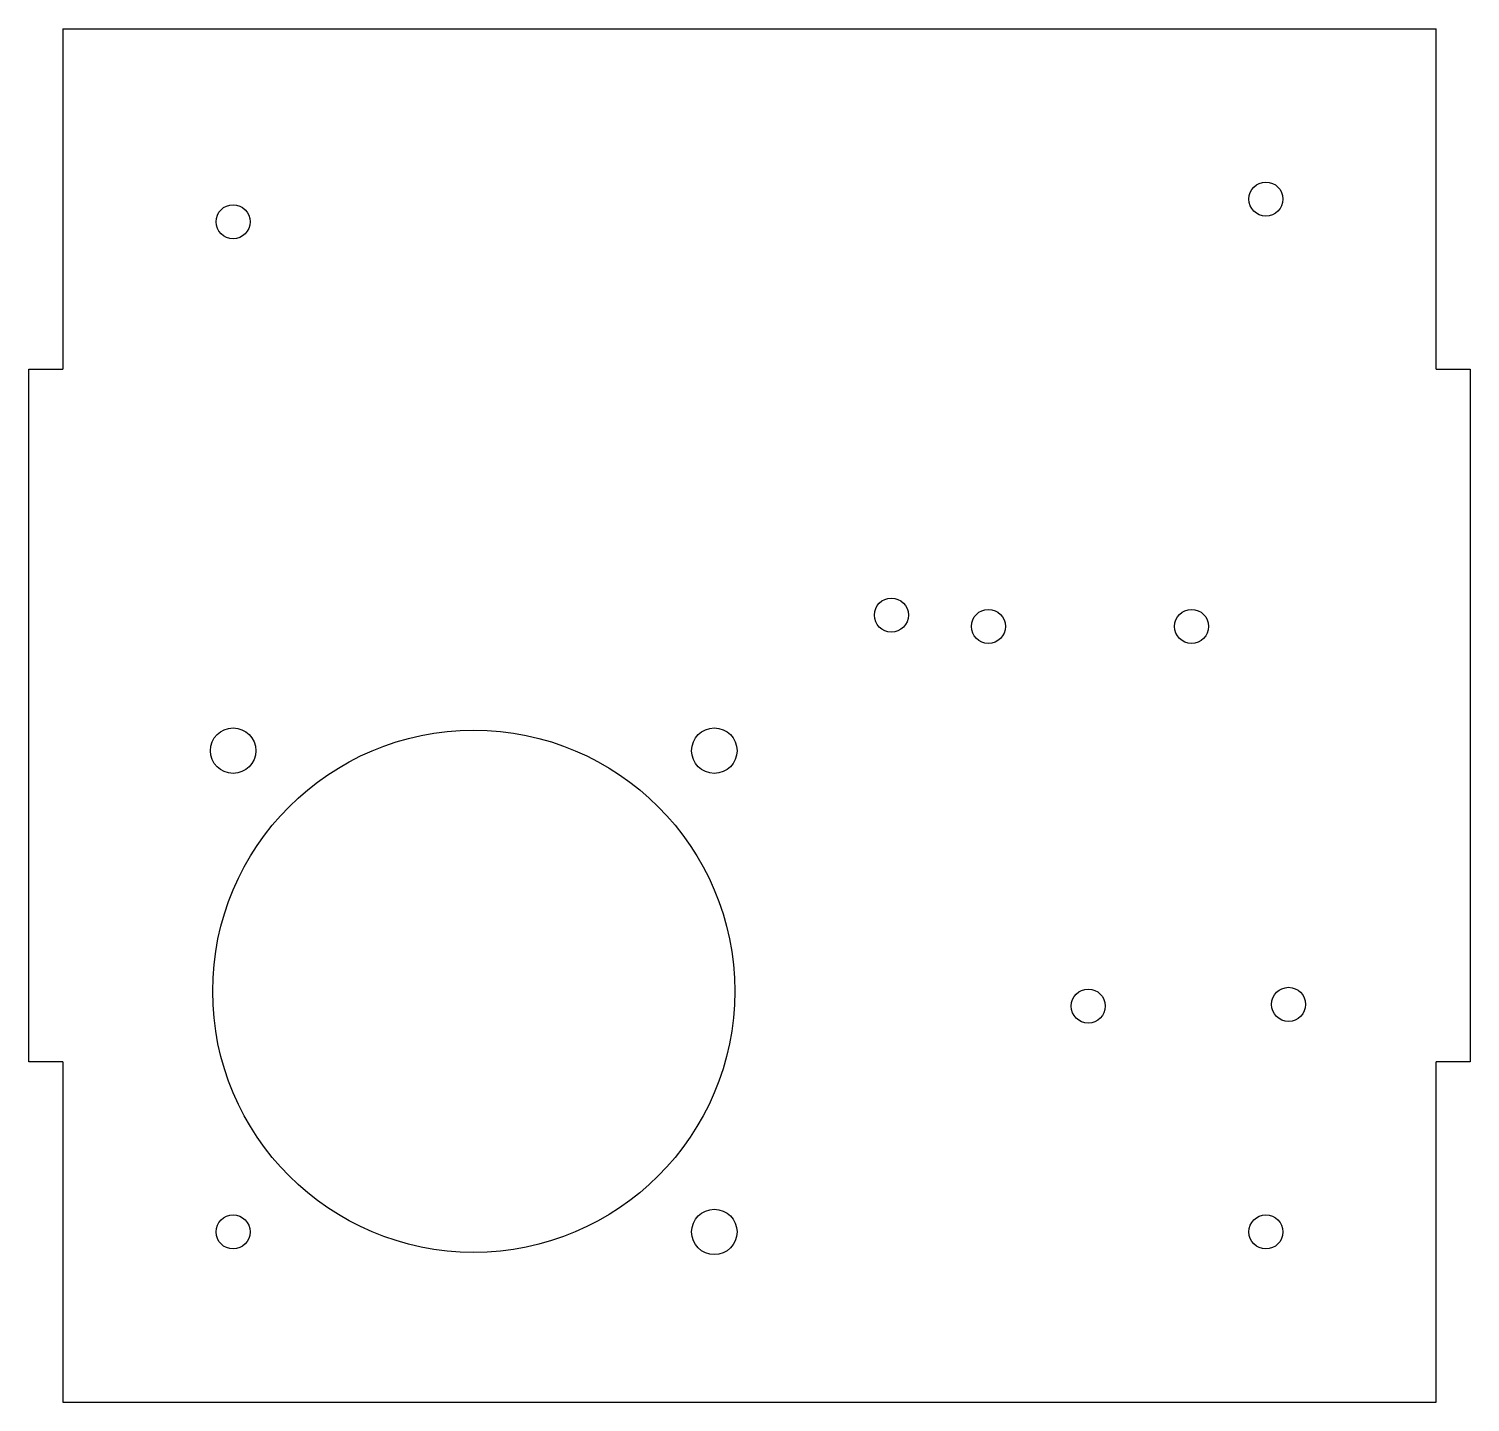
# Model space of a CAD drawing. Header units: millimetres. Extents: x -3 to 124, y -121 to 0.
import ezdxf

# ---------------------------------------------------------------- set-up
doc = ezdxf.new("R2010")
doc.units = ezdxf.units.MM

msp = doc.modelspace()

# ---------------------------------------------------------------- linework, layer by layer
at = {"color": 1}
for p, q in [((0, 0), (121, 0)), ((0, 0), (0, -30)), ((121, -30), (121, 0)), ((-3, -91), (-3, -30)), ((-3, -30), (0, -30)), ((121, -30), (124, -30)), ((124, -30), (124, -91)), ((0, -91), (-3, -91)), ((0, -91), (0, -121)), ((121, -121), (121, -91)), ((124, -91), (121, -91)), ((0, -121), (121, -121))]:
    msp.add_line(p, q, dxfattribs=at)
for centre, radius in [((106, -15), 1.5), ((15, -17), 1.5), ((73, -51.65), 1.5), ((81.55, -52.65), 1.5), ((99.45, -52.65), 1.5), ((15, -63.6), 2), ((36.2, -84.8), 23), ((57.4, -63.6), 2), ((90.35, -86.1), 1.5), ((108, -85.95), 1.5), ((57.4, -106), 2), ((15, -106), 1.5), ((106, -106), 1.5)]:
    msp.add_circle(centre, radius, dxfattribs=at)

doc.saveas('drawing.dxf')
